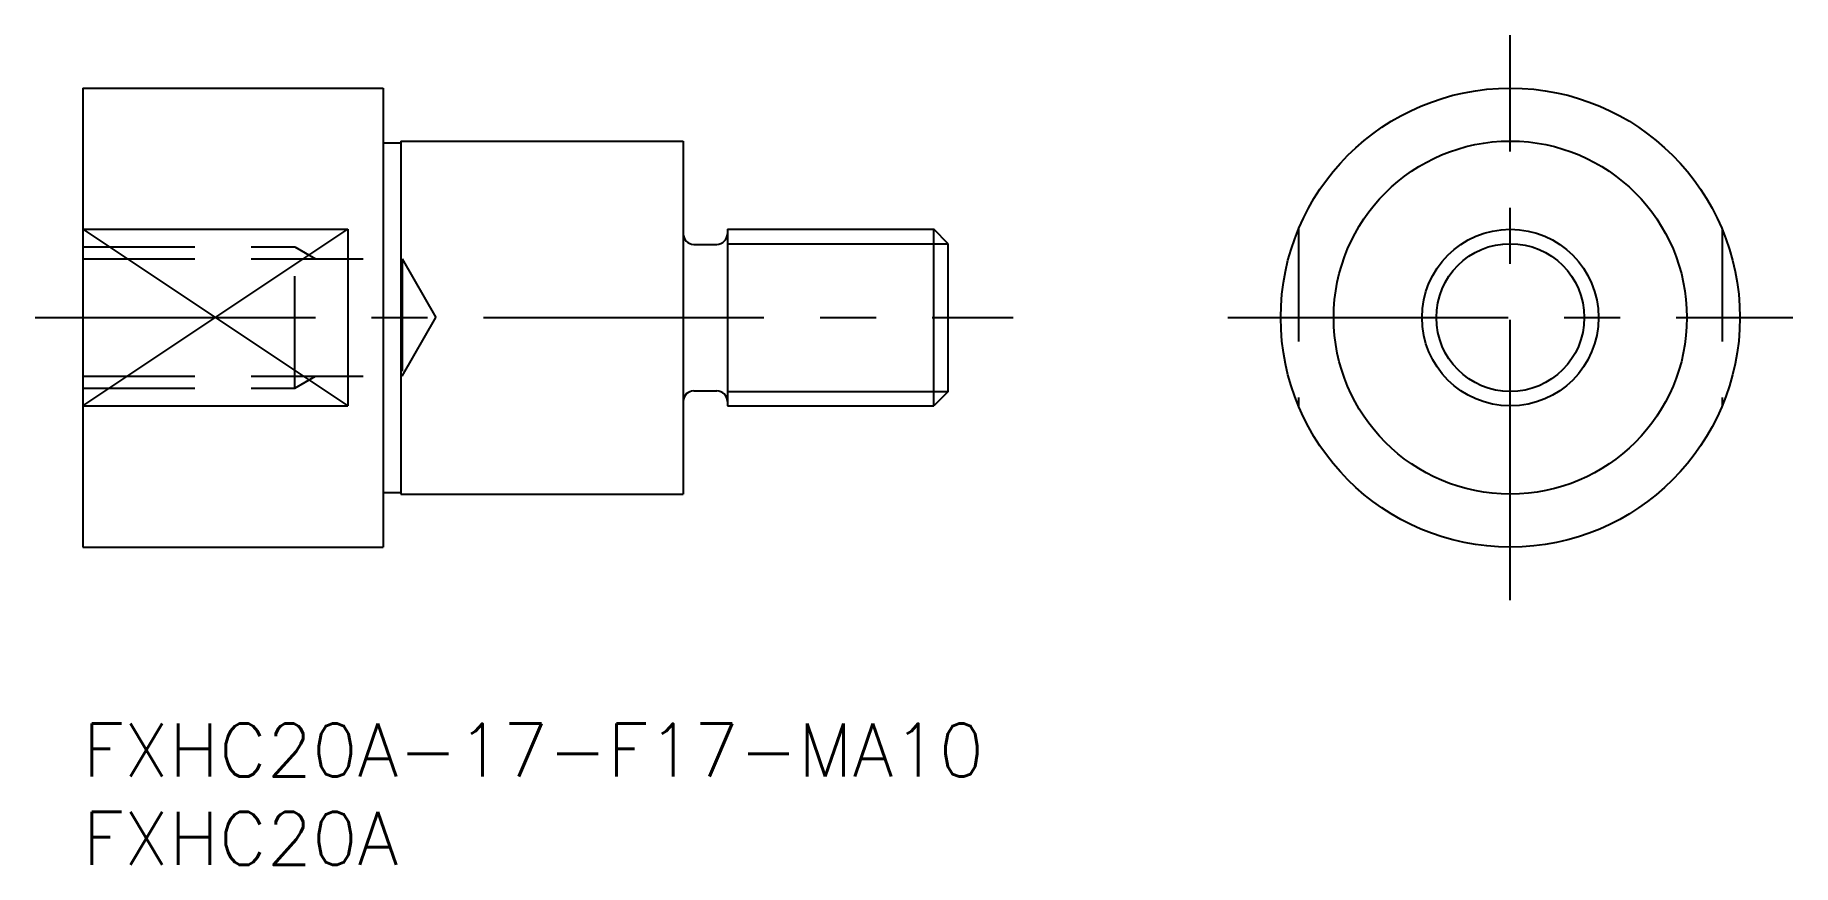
# Model space of a CAD drawing. Extents: x -2.7 to 96.8, y -8 to 39.
import ezdxf

# ---------------------------------------------------------------- set-up
doc = ezdxf.new("R2010")
doc.units = 0
doc.header["$LTSCALE"] = 0.5
doc.linetypes.add('CENTER', pattern=[50.8, 31.75, -6.35, 6.35, -6.35])
doc.linetypes.add('DASHED', pattern=[19.05, 12.7, -6.35])
for name, color, linetype in [('MSM_CENTER', 1, 'CENTER'), ('MSM_CONTINUOUS', 7, 'CONTINUOUS'), ('MSM_DASHED', 4, 'DASHED'), ('MSM_NARROW', 5, 'CONTINUOUS'), ('MSM_PART_NUMBER', 7, 'CONTINUOUS')]:
    doc.layers.add(name, color=color, linetype=linetype)
doc.styles.get("Standard").update_dxf_attribs({"font": 'txt.shx', "height": 3, "bigfont": 'bigfont.shx'})

# ---------------------------------------------------------------- blocks, each defined once
blk = doc.blocks.new('*U5')
at = {"layer": 'MSM_PART_NUMBER'}
blk.add_text('FXHC20A-17-F17-MA10', height=3, dxfattribs=at).set_placement((0, -3))
blk = doc.blocks.new('*U6')
at = {"layer": 'MSM_PART_NUMBER'}
blk.add_text('FXHC20A', height=3, dxfattribs=at).set_placement((0, -8))

msp = doc.modelspace()

# ---------------------------------------------------------------- linework, layer by layer
at = {"layer": 'MSM_CENTER'}
for p, q in [((80.841, 7), (80.841, 39)), ((-2.7, 23), (52.691, 23)), ((64.841, 23), (96.841, 23))]:
    msp.add_line(p, q, dxfattribs=at)
at = {"layer": 'MSM_CONTINUOUS'}
for p, q in [((0, 36), (0, 10)), ((0, 36), (17, 36)), ((17, 36), (17, 10)), ((17, 32.9), (18, 32.9)), ((18, 33), (34, 33)), ((18, 33), (18, 13)), ((34, 33), (34, 13)), ((0, 28), (15, 28)), ((15, 28), (15, 18)), ((36.5, 28), (36.5, 18)), ((36.5, 28), (48.188, 28)), ((48.188, 18), (48.188, 28)), ((49, 27.188), (48.188, 28)), ((34.6, 27.15), (35.9, 27.15)), ((49, 18.812), (49, 27.188)), ((0, 18), (15, 18)), ((34.6, 18.85), (35.9, 18.85)), ((36.5, 18), (48.188, 18)), ((49, 18.812), (48.188, 18)), ((17, 13.1), (18, 13.1)), ((18, 13), (34, 13)), ((0, 10), (17, 10))]:
    msp.add_line(p, q, dxfattribs=at)
for radius in [13, 10, 5]:
    msp.add_circle((80.841, 23), radius, dxfattribs=at)
for centre, start, end in [((34.6, 27.75), 180, 270), ((35.9, 27.75), 270, 0), ((34.6, 18.25), 90, 180), ((35.9, 18.25), 0, 90)]:
    msp.add_arc(centre, 0.6, start, end, dxfattribs=at)
at = {"layer": 'MSM_DASHED'}
for p, q in [((68.841, 28), (68.841, 18)), ((92.841, 28), (92.841, 18)), ((0, 27), (12, 27)), ((12, 19), (12, 27)), ((12, 27), (13.172, 26.323)), ((0, 26.323), (18.081, 26.323)), ((18.081, 26.323), (20, 23)), ((18.081, 26.323), (18.081, 19.676)), ((18.081, 19.676), (20, 23)), ((0, 19.676), (18.081, 19.676)), ((0, 19), (12, 19)), ((12, 19), (13.172, 19.676))]:
    msp.add_line(p, q, dxfattribs=at)
at = {"layer": 'MSM_NARROW'}
for p, q in [((0, 28), (15, 18)), ((0, 18), (15, 28)), ((36.5, 27.188), (49, 27.188)), ((36.5, 18.812), (49, 18.812))]:
    msp.add_line(p, q, dxfattribs=at)
msp.add_circle((80.841, 23), 4.188, dxfattribs=at)

# ---------------------------------------------------------------- block references
at = {"layer": 'MSM_CONTINUOUS'}
for name in ['*U5', '*U6']:
    msp.add_blockref(name, (0, 0), dxfattribs=at)

doc.saveas('drawing.dxf')
